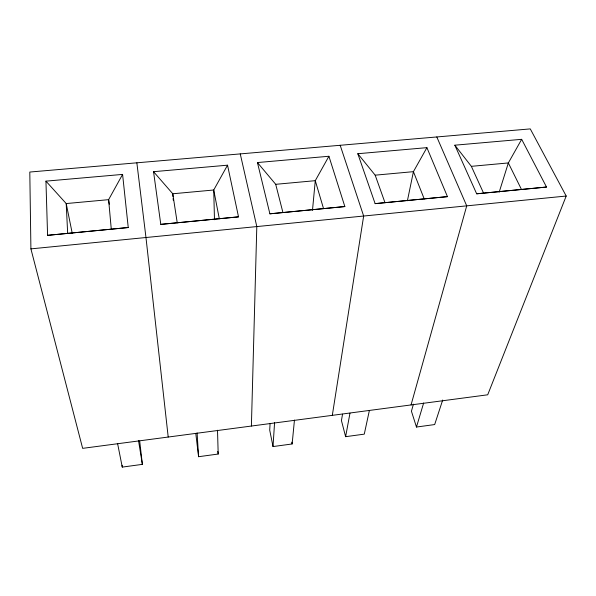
<?xml version="1.0" encoding="UTF-8"?>
<svg xmlns="http://www.w3.org/2000/svg" width="596" height="596" viewBox="0 0 596 596"><rect width="100%" height="100%" fill="white"/><g stroke="black" fill="none" stroke-linecap="round" stroke-linejoin="round"><path stroke-width="0.89" d="M251.393 426.043L256.809 226.577L240.255 153.902M270.077 423.734L269.712 430.133L273.02 446.568L292.137 443.968L294.454 420.068M273.02 446.568L274.57 422.691M312.483 210.328L315.277 180.677L328.918 156.264L257.435 162.552L269.899 213.815L344.853 206.559L328.918 156.264M332.315 415.345L363.657 216.028L340.182 145.29M342.544 414.153L341.433 420.567L345.62 436.682L364.275 434.141L369.349 410.607M345.62 436.682L349.979 413.162M407.403 200.778L413.423 171.663L426.907 147.652L357.809 153.723L375.122 203.631L447.454 196.635L426.907 147.652M411.054 404.93L466.72 205.858L436.801 136.961M413.438 404.148L411.434 411.233L416.462 427.041L434.67 424.561L442.694 400.028M416.462 427.041L423.652 402.978M499.195 192.135L508.351 162.939L521.671 139.322L546.517 187.047L476.673 193.804L454.845 145.193L521.671 139.322M566.2 196.039L487.707 394.798L82.65 448.356L30.91 248.875L29.8 172.043L530.276 128.9L566.2 196.039L30.91 248.875M122.59 174.404L108.614 199.66L111.281 229.199L47.583 235.331L45.944 181.147L122.59 174.404L128.244 227.523L111.281 229.199M227.538 165.181L238.519 216.855L160.786 224.372L153.544 171.685L227.538 165.181L213.733 190.005L214.478 219.73M117.568 443.417L122.262 467.1L142.369 464.366L139.68 440.965M195.786 433.434L198.587 456.707L218.196 454.04L217.51 430.223M47.583 235.331L128.244 227.523M160.786 224.372L238.519 216.855M269.899 213.815L344.853 206.559M375.122 203.631L447.454 196.635M476.673 193.804L546.517 187.047M257.435 162.552L275.71 184.313L315.277 180.677L323.553 208.66M357.809 153.723L375.182 175.172L413.423 171.663L424.218 198.915M454.845 145.193L471.354 166.336L508.351 162.939L521.493 189.498M45.944 181.147L66.208 203.556L72.287 233.535M153.544 171.685L172.78 193.767L177.236 222.815M471.354 166.336L483.587 193.171M375.182 175.172L385.001 202.707M275.71 184.313L282.944 212.586M291.742 442.15L292.137 443.968M219.306 218.747L213.733 190.005L172.78 193.767L172.989 196.546M138.525 440.645L142.369 464.366M217.778 451.403L218.196 454.04M109.306 204.249L108.614 199.66L66.208 203.556L67.668 233.416M136.856 162.812L145.968 237.513L168.206 437.039M122.113 465.297L122.262 467.1M173.123 198.394L173.265 200.241M197.097 432.92L198.587 456.707"/></g></svg>
